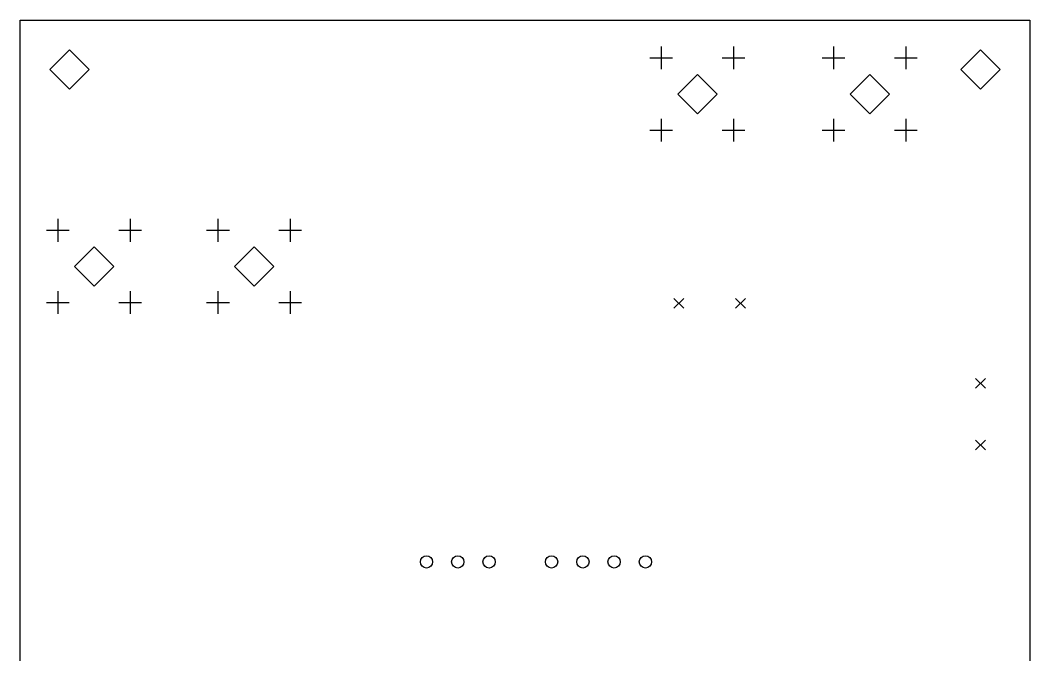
# Model space of a CAD drawing. Extents: x 38 to 122, y -133 to -30.
# Drawn here: x 40 to 122, y -81.5 to -30 of the extents above; entities that cross this region are included whole.
import ezdxf

# ---------------------------------------------------------------- set-up
doc = ezdxf.new("R2010")
doc.units = 0
doc.layers.add('BLACK', color=7, linetype='CONTINUOUS')

msp = doc.modelspace()

# ---------------------------------------------------------------- linework, layer by layer
at = {"layer": 'BLACK', "linetype": 'CONTINUOUS'}
for p, q in [((40, -30), (122, -30)), ((40, -114), (40, -30)), ((122, -30), (122, -114)), ((44, -32.4), (42.4, -34)), ((45.6, -34), (44, -32.4)), ((92.065, -32.14), (92.065, -33.99)), ((97.935, -32.14), (97.935, -33.99)), ((106.065, -32.14), (106.065, -33.99)), ((111.935, -32.14), (111.935, -33.99)), ((118, -32.4), (116.4, -34)), ((119.6, -34), (118, -32.4)), ((91.14, -33.065), (92.99, -33.065)), ((97.01, -33.065), (98.86, -33.065)), ((105.14, -33.065), (106.99, -33.065)), ((111.01, -33.065), (112.86, -33.065)), ((42.4, -34), (44, -35.6)), ((44, -35.6), (45.6, -34)), ((95, -34.4), (93.4, -36)), ((96.6, -36), (95, -34.4)), ((109, -34.4), (107.4, -36)), ((110.6, -36), (109, -34.4)), ((116.4, -34), (118, -35.6)), ((118, -35.6), (119.6, -34)), ((93.4, -36), (95, -37.6)), ((95, -37.6), (96.6, -36)), ((107.4, -36), (109, -37.6)), ((109, -37.6), (110.6, -36)), ((92.065, -38.01), (92.065, -39.86)), ((97.935, -38.01), (97.935, -39.86)), ((106.065, -38.01), (106.065, -39.86)), ((111.935, -38.01), (111.935, -39.86)), ((91.14, -38.935), (92.99, -38.935)), ((97.01, -38.935), (98.86, -38.935)), ((105.14, -38.935), (106.99, -38.935)), ((111.01, -38.935), (112.86, -38.935)), ((43.065, -46.14), (43.065, -47.99)), ((48.935, -46.14), (48.935, -47.99)), ((56.065, -46.14), (56.065, -47.99)), ((61.935, -46.14), (61.935, -47.99)), ((42.14, -47.065), (43.99, -47.065)), ((48.01, -47.065), (49.86, -47.065)), ((55.14, -47.065), (56.99, -47.065)), ((61.01, -47.065), (62.86, -47.065)), ((46, -48.4), (44.4, -50)), ((47.6, -50), (46, -48.4)), ((59, -48.4), (57.4, -50)), ((60.6, -50), (59, -48.4)), ((44.4, -50), (46, -51.6)), ((46, -51.6), (47.6, -50)), ((57.4, -50), (59, -51.6)), ((59, -51.6), (60.6, -50)), ((43.065, -52.01), (43.065, -53.86)), ((48.935, -52.01), (48.935, -53.86)), ((56.065, -52.01), (56.065, -53.86)), ((61.935, -52.01), (61.935, -53.86)), ((42.14, -52.935), (43.99, -52.935)), ((48.01, -52.935), (49.86, -52.935)), ((55.14, -52.935), (56.99, -52.935)), ((61.01, -52.935), (62.86, -52.935)), ((93.1, -52.6), (93.9, -53.4)), ((93.9, -52.6), (93.1, -53.4)), ((98.1, -52.6), (98.9, -53.4)), ((98.9, -52.6), (98.1, -53.4)), ((117.6, -59.1), (118.4, -59.9)), ((118.4, -59.1), (117.6, -59.9)), ((117.6, -64.1), (118.4, -64.9)), ((118.4, -64.1), (117.6, -64.9))]:
    msp.add_line(p, q, dxfattribs=at)
at = {"layer": 'BLACK'}
for centre in [(73, -74), (75.54, -74), (78.08, -74), (83.16, -74), (85.7, -74), (88.24, -74), (90.78, -74)]:
    msp.add_circle(centre, 0.5, dxfattribs=at)

doc.saveas('drawing.dxf')
